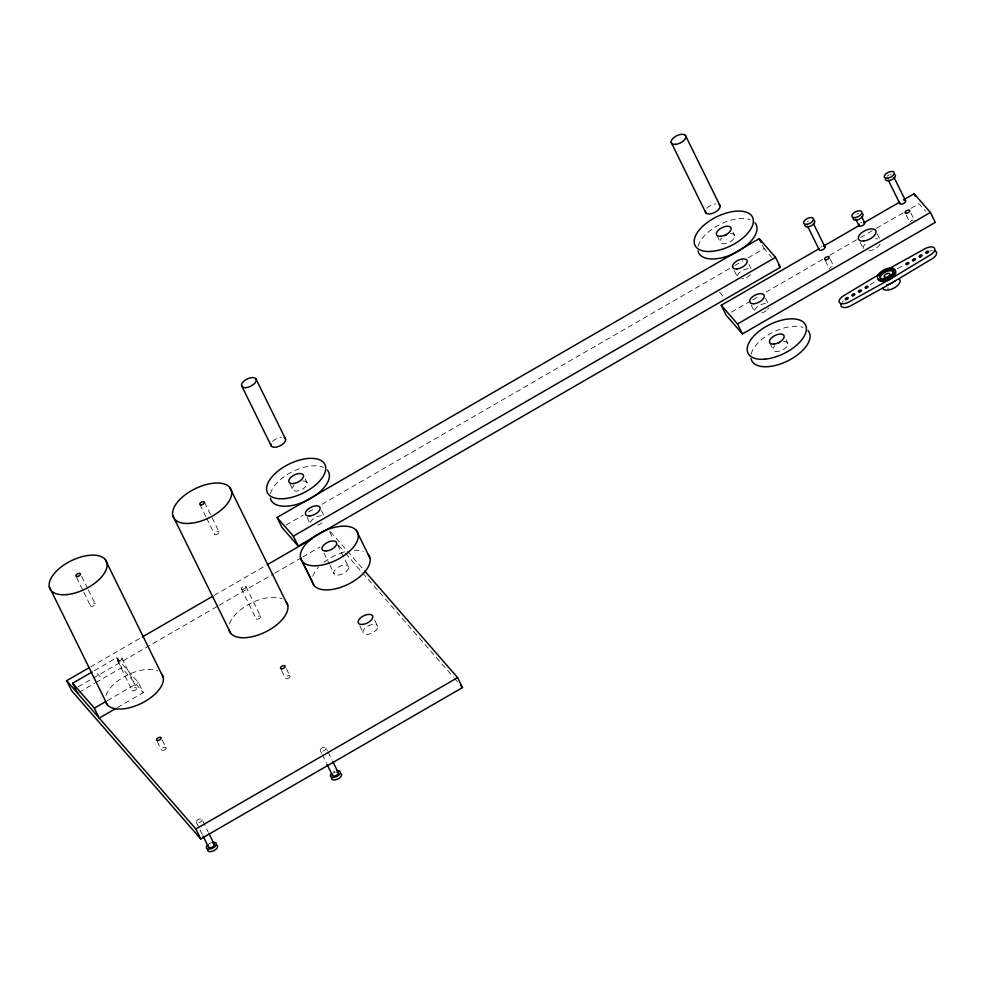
<?xml version="1.0" encoding="UTF-8"?>
<svg xmlns="http://www.w3.org/2000/svg" width="986" height="986" viewBox="0 0 986 986"><rect width="100%" height="100%" fill="white"/><g stroke="black" fill="none" stroke-linecap="round" stroke-linejoin="round"><path stroke-width="0.74" stroke-dasharray="4.93 3.7" d="M870.083 284.658L876.529 280.776M285.952 525.107L303.269 515.086M308.593 512.005L315.249 508.16M321.917 504.302L733.485 266.294M734.817 265.53L742.815 260.908M748.14 257.827L764.125 248.583L771.779 257.383M90.601 666.881L141.084 637.683M214.172 595.421L265.986 565.459M117.396 707.591L143.327 692.603L138.434 682.657L116.73 657.736L94.693 670.48L100.116 676.716M78.214 686.798L217.721 606.131M219.052 605.355L273.529 573.852M274.86 573.088L301.433 557.719M302.764 556.954L320.031 546.959M731.452 312.143L751.406 300.607M752.737 299.843L759.393 295.997M766.036 292.152L823.236 259.071M829.879 255.226L859.151 238.304M860.482 237.54L875.112 229.072M876.443 228.308L903.04 212.927M911.027 208.305L919.001 203.695L925.706 211.386M78.831 692.418L94.397 683.421M95.691 682.669L121.623 667.67L143.327 692.603M107.326 700.652L138.434 682.657M897.47 268.722L902.769 265.789M719.509 292.164L724.032 297.353M330.446 531.664L363.748 569.896M338.371 545.073L344.422 552.024M345.433 553.183L361.579 571.72M362.589 572.878L453.412 677.148M454.423 678.306L457.442 681.782M910.805 212.914L914.614 220.667M906.245 215.158L910.066 222.922M877.244 233.916L879.697 238.883M860.1 242.236L863.773 249.68M830.348 259.441L834.02 266.898M825.331 260.748L829.608 269.437M732.955 231.969L734.78 235.691M749.015 264.605L750.987 268.623M765.518 298.142L768.106 303.417M785.99 339.751L787.826 343.473M717.019 235.555L720.544 242.716M734.299 270.682L737.22 276.598M751.27 305.167L754.475 311.675A8.011 4.03 -26.2 0 1 759.109 305.524A8.011 4.03 -26.2 0 1 767.774 303.984M770.054 343.35L773.579 350.498M321.473 510.625L324.394 516.541M305.34 479.245L307.176 482.967M337.532 544.679L348.539 567.036A8.011 4.03 -26.2 0 1 338.235 575.097A8.011 4.03 -26.2 0 1 336.781 568.096A8.011 4.03 -26.2 0 1 348.539 567.036M374.655 620.108L377.712 626.32A8.011 4.03 -26.2 0 1 367.396 634.38A8.011 4.03 -26.2 0 1 365.954 627.379A8.011 4.03 -26.2 0 1 377.712 626.32M329.657 531.824L332.713 538.036M307.09 517.354L310.294 523.862A8.011 4.03 -26.2 0 1 314.928 517.712A8.011 4.03 -26.2 0 1 323.593 516.171M290.02 484.077L292.928 489.993M323.938 553.035L329.213 563.745M329.879 565.089L334.291 574.062M359.804 625.888L363.464 633.345M326.07 747.906A3.204 1.615 -26.2 0 1 322.114 751.209A3.204 1.615 -26.2 0 1 321.263 748.522A3.204 1.615 -26.2 0 1 326.07 747.906L327.426 750.666M328.104 752.047L332.183 760.329M204.472 502.281L219.151 532.095A2.564 1.294 -26.2 0 1 215.848 534.671A2.564 1.294 -26.2 0 1 215.379 532.428A2.564 1.294 -26.2 0 1 219.151 532.095M245.896 586.448L260.711 616.558A2.564 1.294 -26.2 0 1 257.408 619.146A2.564 1.294 -26.2 0 1 256.952 616.903A2.564 1.294 -26.2 0 1 260.711 616.558M286.384 668.73L290.044 676.186A2.564 1.294 -26.2 0 1 286.753 678.762A2.564 1.294 -26.2 0 1 286.285 676.532A2.564 1.294 -26.2 0 1 290.044 676.186M199.911 504.524L205.914 516.726M206.579 518.081L214.591 534.338M241.336 588.691L256.15 618.814M281.676 670.677L285.496 678.442M320.228 750.506L321.584 753.267M322.262 754.647L326.341 762.93M202.081 819.612A3.204 1.615 -26.2 0 1 198.124 822.903A3.204 1.615 -26.2 0 1 197.274 820.216A3.204 1.615 -26.2 0 1 202.081 819.612L208.194 832.036M81.678 576.379L87.828 588.889M88.346 589.936L95.161 603.789A2.564 1.294 -26.2 0 1 91.858 606.365A2.564 1.294 -26.2 0 1 91.39 604.135A2.564 1.294 -26.2 0 1 95.161 603.789M121.907 658.143L136.721 688.265A2.564 1.294 -26.2 0 1 133.43 690.841A2.564 1.294 -26.2 0 1 132.962 688.598A2.564 1.294 -26.2 0 1 136.721 688.265M162.246 740.129L166.067 747.893A2.564 1.294 -26.2 0 1 162.764 750.469A2.564 1.294 -26.2 0 1 162.296 748.226A2.564 1.294 -26.2 0 1 166.067 747.893M116.73 657.736L121.623 667.67M76.6 577.574L83.268 591.132M83.785 592.179L90.601 606.033M117.346 660.398L132.161 690.508M157.23 741.435L161.507 750.136M196.239 822.213L202.352 834.637M762.289 244.848L764.125 248.583M106.007 695.438A31.392 15.788 -26.2 0 1 128.266 674.646A31.392 15.788 -26.2 0 1 157.698 670.985M229.418 623.867A32.033 16.121 -26.2 0 1 252.133 602.643A32.033 16.121 -26.2 0 1 282.156 598.921M807.485 221.628A5.448 2.736 -26.2 0 1 808.458 221.061M820.66 247.215A3.204 1.615 -26.2 0 1 821.856 246.611M887.264 176.174A5.448 2.736 -26.2 0 1 889.125 174.953M890.161 174.497A5.448 2.736 -26.2 0 1 891.208 174.152M856.76 214.295A5.448 2.736 -26.3 0 1 858.855 213.494M860.421 223.058A3.204 1.615 -26.3 0 1 861.604 222.454M888.608 288.085A6.409 3.229 -26.2 0 1 887.573 288.06M842.056 302.32A8.011 4.03 -26.2 0 1 843.597 300.767M930.02 251.073A8.011 4.03 -26.2 0 1 932.263 250.641M706.962 208.206A8.011 4.03 -26.2 0 1 715.7 203.892M698.137 246.303A32.033 16.121 -26.2 0 1 719.336 224.771A32.033 16.121 -26.2 0 1 750.038 219.644M730.38 233.707A8.011 4.03 -26.2 0 1 733.941 238.563A8.011 4.03 -26.2 0 1 723.342 243.776A8.011 4.03 -26.2 0 1 721.641 238.02M751.184 354.085A32.033 16.121 -26.2 0 1 772.371 332.553A32.033 16.121 -26.2 0 1 803.072 327.426M783.426 341.501A8.011 4.03 -26.2 0 1 786.976 346.345A8.011 4.03 -26.2 0 1 776.389 351.571A8.011 4.03 -26.2 0 1 774.676 345.815M910.09 221.838A2.564 1.294 -26.2 0 1 910.854 221.012M911.397 220.642A2.564 1.294 -26.2 0 1 913.209 220.038M830.397 267.539A2.564 1.294 -26.2 0 1 832.159 266.664M880.19 244.171A9.613 4.831 -26.2 0 1 868.493 250.925M863.206 248.558A9.613 4.831 -26.2 0 1 866.756 242.531M875.58 238.883A9.613 4.831 -26.2 0 1 877.565 238.895M768.624 308.026A8.011 4.03 -26.2 0 1 767.626 309.345M766.233 310.615A8.011 4.03 -26.2 0 1 760.736 313.326M209.057 843.93A5.448 2.736 -26.2 0 1 211.078 842.907M333.046 772.235A5.448 2.736 -26.2 0 1 335.067 771.2M334.007 772.987A3.204 1.615 -26.2 0 1 335.191 772.383M270.521 493.579A32.033 16.121 -26.2 0 1 292.645 471.579A32.033 16.121 -26.2 0 1 323.618 467.401M302.764 480.995A8.011 4.03 -26.2 0 1 306.326 485.839A8.011 4.03 -26.2 0 1 295.726 491.065A8.011 4.03 -26.2 0 1 294.025 485.309M272.481 441.518A8.011 4.03 -26.2 0 1 281.22 437.205M322.052 522.802A8.011 4.03 -26.2 0 1 316.555 525.513M750.506 274.564A8.011 4.03 -26.2 0 1 745.552 277.892M743.617 278.545A8.011 4.03 -26.2 0 1 741.755 278.878M737.392 275.747A8.011 4.03 -26.2 0 1 742.926 270.25A8.011 4.03 -26.2 0 1 750.666 269.203M312.821 576.28A31.392 15.788 -26.2 0 1 318.466 567.307M323.913 562.328A31.392 15.788 -26.2 0 1 345.47 551.692M354.122 550.299A31.392 15.788 -26.2 0 1 363.341 551.371M118.751 661.027A2.564 1.294 -26.2 0 0 122.054 658.451A2.564 1.294 -26.2 0 0 118.295 658.784A2.564 1.294 -26.2 0 0 118.751 661.027M242.741 589.332A2.564 1.294 -26.2 0 0 246.044 586.744A2.564 1.294 -26.2 0 0 242.273 587.089A2.564 1.294 -26.2 0 0 242.741 589.332"/><path stroke-width="1.48" d="M881.139 273.171L843.757 295.664A8.011 4.03 -26.2 0 0 839.579 302.764A8.011 4.03 -26.2 0 0 849.18 301.889L890.235 279.1L930.192 255.054A8.011 4.03 -26.2 0 0 934.371 247.954A8.011 4.03 -26.2 0 0 924.757 248.817L889.015 268.673M277.066 517.477L759.232 238.637L775.514 257.334L780.407 267.28L298.228 546.108L281.947 527.411L277.066 517.477L293.347 536.162L298.228 546.108M293.347 536.162L775.514 257.334M364.758 571.054L457.603 677.641L462.496 687.575L200.737 838.938L71.571 690.644L66.678 680.71L89.27 667.645M142.415 636.907L212.84 596.185M267.317 564.682L312.488 538.566M903.472 199.911L914.108 193.749L930.39 212.446L935.283 222.38L742.421 333.921L726.14 315.224L721.247 305.29L818.343 249.138M823.667 246.056L859.582 225.289M863.563 222.984L899.478 202.216M77.537 693.17L72.644 683.236L92.092 671.984M721.247 305.29L737.528 323.975L930.39 212.446M72.644 683.236L94.36 708.158L106.02 701.403M116.102 708.342L99.241 718.091L94.36 708.158M66.678 680.71L195.857 829.004L457.603 677.641M778.484 265.086L780.407 267.28M460.474 685.258L462.496 687.575M861.641 216.624L864.71 222.836M855.799 219.237L858.868 225.437M914.108 193.749L915.341 196.239M894.068 177.431L905.616 200.897M888.226 180.031L899.774 203.486M813.413 223.526L824.949 246.993M807.571 226.127L819.107 249.594M685.418 135.365L720.113 205.864M671.17 142.391L705.865 212.89M737.528 323.975L742.421 333.921M356.328 530.369L370.021 558.162M255.818 378.612L285.632 439.189M241.57 385.637L271.384 446.214M302.32 561.589L314.177 585.696M300.483 557.903L312.352 581.999A31.392 15.788 -26.2 0 0 348.206 584.23A31.392 15.788 -26.2 0 0 368.185 554.465M229.676 487.318L287.776 605.367M332.861 761.71L338.297 772.753M327.019 764.31L332.455 775.353M172.698 515.419L230.798 633.468M105.132 559.333L163.208 677.308M208.872 833.417L214.307 844.46M203.03 836.017L208.465 847.048M195.857 829.004L200.737 838.938M49.3 586.867L107.363 704.842M759.232 238.637L761.069 242.371M161.371 673.623A31.392 15.788 -26.2 0 1 141.392 703.375A31.392 15.788 -26.2 0 1 105.539 701.157M285.903 601.608A32.033 16.121 -26.2 0 1 265.517 631.964A32.033 16.121 -26.2 0 1 228.937 629.697M813.339 220.112A5.448 2.736 -26.2 0 1 811.158 225.843A5.448 2.736 -26.2 0 1 804.933 224.389M823.618 246.266A3.204 1.615 -26.2 0 1 824.678 248.152A3.204 1.615 -26.2 0 1 820.993 250.284A3.204 1.615 -26.2 0 1 819.169 248.854M894.672 174.263A5.448 2.736 -26.2 0 1 891.295 179.982A5.448 2.736 -26.2 0 1 885.601 178.293M904.766 200.232A3.204 1.615 -26.2 0 1 903.484 203.597A3.204 1.615 -26.2 0 1 899.824 202.746M862.306 213.592A5.448 2.736 -26.3 0 1 858.942 219.323A5.448 2.736 -26.3 0 1 853.235 217.635M863.379 222.109A3.204 1.615 -26.3 0 1 864.34 224.13A3.204 1.615 -26.3 0 1 860.371 226.164A3.204 1.615 -26.3 0 1 859.139 224.278M899.133 278.902A9.613 4.831 -26.2 0 1 894.512 287.789A9.613 4.831 -26.2 0 1 882.692 288.417M895.14 280.554A9.613 4.831 -26.2 0 1 886.587 284.917M894.857 270.213A9.613 4.831 -26.2 0 1 889.347 279.58A9.613 4.831 -26.2 0 1 878.107 278.742M892.503 269.351A9.613 4.831 -26.2 0 1 893.834 269.659M880.412 278.705A7.37 3.71 -26.2 0 1 886.562 271.495A7.37 3.71 -26.2 0 1 893.71 273.615M881.718 279.728A7.37 3.71 -26.2 0 1 880.929 279.297M841.144 303.898A8.011 4.03 -26.2 0 0 843.4 307.472A8.011 4.03 -26.2 0 0 851.017 305.623L892.059 282.822L932.029 258.776A8.011 4.03 -26.2 0 0 935.024 250.912M888.472 277.473A3.204 1.615 -26.2 0 1 889.249 277.202M718.708 204.25A8.011 4.03 -26.2 0 1 714.542 212.52A8.011 4.03 -26.2 0 1 705.434 210.807M754.98 222.799A32.033 16.121 -26.2 0 1 734.595 253.168A32.033 16.121 -26.2 0 1 698.002 250.9M724.722 235.617A8.011 4.03 -26.2 0 1 726.596 234.693M808.027 330.581A32.033 16.121 -26.2 0 1 787.641 360.95A32.033 16.121 -26.2 0 1 751.049 358.682M777.757 343.399A8.011 4.03 -26.2 0 1 779.63 342.475M216.144 844.903A5.448 2.736 -26.2 0 1 213.95 850.635A5.448 2.736 -26.2 0 1 207.738 849.18M212.126 842.562A5.448 2.736 -26.2 0 1 216.033 845.273A5.448 2.736 -26.2 0 1 208.391 849.168A5.448 2.736 -26.2 0 1 208.182 844.571M213.457 843.794A3.204 1.615 -26.2 0 1 212.175 847.159A3.204 1.615 -26.2 0 1 208.514 846.308M340.799 773.455A5.448 2.736 -26.2 0 1 337.422 779.174A5.448 2.736 -26.2 0 1 331.727 777.486M337.138 770.67A5.448 2.736 -26.2 0 1 339.874 773.813A5.448 2.736 -26.2 0 1 332.664 777.498A5.448 2.736 -26.2 0 1 331.432 773.579M336.965 772.038A3.204 1.615 -26.2 0 1 337.927 774.059A3.204 1.615 -26.2 0 1 333.958 776.081A3.204 1.615 -26.2 0 1 332.726 774.195M327.364 470.075A32.033 16.121 -26.2 0 1 306.979 500.444A32.033 16.121 -26.2 0 1 270.398 498.176M284.227 437.574A8.011 4.03 -26.2 0 1 280.061 445.832A8.011 4.03 -26.2 0 1 270.953 444.119M77.191 576.551A2.564 1.294 -26.2 0 0 80.495 573.975A2.564 1.294 -26.2 0 0 76.723 574.32A2.564 1.294 -26.2 0 0 77.191 576.551M201.181 504.857A2.564 1.294 -26.2 0 0 204.472 502.281A2.564 1.294 -26.2 0 0 200.713 502.613A2.564 1.294 -26.2 0 0 201.181 504.857M66.567 594.62A31.392 15.788 -26.2 0 0 106.969 563.031A31.392 15.788 -26.2 0 0 60.873 567.196A31.392 15.788 -26.2 0 0 66.567 594.62M190.31 523.332A32.033 16.121 -26.2 0 0 231.55 491.09A32.033 16.121 -26.2 0 0 184.505 495.342A32.033 16.121 -26.2 0 0 190.31 523.332M806.819 224.352A5.448 2.736 -26.2 0 0 813.549 218.756A5.448 2.736 -26.2 0 0 805.377 219.779A5.448 2.736 -26.2 0 0 806.819 224.352M887.486 178.244A5.448 2.736 -26.2 0 0 894.216 172.649A5.448 2.736 -26.2 0 0 886.044 173.684A5.448 2.736 -26.2 0 0 887.486 178.244M855.121 217.598A5.448 2.736 -26.3 0 0 861.85 211.99A5.448 2.736 -26.3 0 0 853.679 213.025A5.448 2.736 -26.3 0 0 855.121 217.598M882.396 280.172A9.613 4.831 -26.2 0 0 895.226 270.719A9.613 4.831 -26.2 0 0 881.459 271.446A9.613 4.831 -26.2 0 0 882.396 280.172M883.32 278.755A7.37 3.71 -26.2 0 0 893.156 271.52A7.37 3.71 -26.2 0 0 882.606 272.074A7.37 3.71 -26.2 0 0 883.32 278.755M885.798 277.362A3.204 1.615 -26.2 0 0 889.914 274.145A3.204 1.615 -26.2 0 0 885.218 274.564A3.204 1.615 -26.2 0 0 885.798 277.362M859.385 291.979A1.602 0.801 -26.2 0 0 861.444 290.365A1.602 0.801 -26.2 0 0 859.089 290.574A1.602 0.801 -26.2 0 0 859.385 291.979M865.991 288.146A1.602 0.801 -26.2 0 0 868.062 286.544A1.602 0.801 -26.2 0 0 865.708 286.753A1.602 0.801 -26.2 0 0 865.991 288.146M852.767 295.8A1.602 0.801 -26.2 0 0 854.837 294.185A1.602 0.801 -26.2 0 0 852.483 294.395A1.602 0.801 -26.2 0 0 852.767 295.8M906.775 264.568A1.602 0.801 -26.2 0 0 908.833 262.954A1.602 0.801 -26.2 0 0 906.479 263.176A1.602 0.801 -26.2 0 0 906.775 264.568M913.381 260.748A1.602 0.801 -26.2 0 0 915.452 259.133A1.602 0.801 -26.2 0 0 913.098 259.343A1.602 0.801 -26.2 0 0 913.381 260.748M920 256.927A1.602 0.801 -26.2 0 0 922.058 255.312A1.602 0.801 -26.2 0 0 919.704 255.522A1.602 0.801 -26.2 0 0 920 256.927M926.606 253.094A1.602 0.801 -26.2 0 0 928.676 251.492A1.602 0.801 -26.2 0 0 926.322 251.701A1.602 0.801 -26.2 0 0 926.606 253.094M846.161 299.621A1.602 0.801 -26.2 0 0 848.219 298.006A1.602 0.801 -26.2 0 0 845.865 298.228A1.602 0.801 -26.2 0 0 846.161 299.621M675.57 144.363A8.011 4.03 -26.2 0 0 685.874 136.302A8.011 4.03 -26.2 0 0 674.116 137.362A8.011 4.03 -26.2 0 0 675.57 144.363M711.954 251.356A32.033 16.121 -26.2 0 0 753.181 219.114A32.033 16.121 -26.2 0 0 706.149 223.366A32.033 16.121 -26.2 0 0 711.954 251.356M720.815 236.295A8.011 4.03 -26.2 0 0 731.119 228.234A8.011 4.03 -26.2 0 0 719.361 229.294A8.011 4.03 -26.2 0 0 720.815 236.295M765 359.15A32.033 16.121 -26.2 0 0 806.228 326.896A32.033 16.121 -26.2 0 0 759.183 331.148A32.033 16.121 -26.2 0 0 765 359.15M773.85 344.089A8.011 4.03 -26.2 0 0 784.153 336.029A8.011 4.03 -26.2 0 0 772.395 337.089A8.011 4.03 -26.2 0 0 773.85 344.089M906.43 213.309A2.564 1.294 -26.2 0 0 909.733 210.733A2.564 1.294 -26.2 0 0 905.961 211.078A2.564 1.294 -26.2 0 0 906.43 213.309M825.972 259.836A2.564 1.294 -26.2 0 0 829.275 257.26A2.564 1.294 -26.2 0 0 825.516 257.592A2.564 1.294 -26.2 0 0 825.972 259.836M863.6 240.991A9.613 4.831 -26.2 0 0 875.975 231.316A9.613 4.831 -26.2 0 0 861.863 232.597A9.613 4.831 -26.2 0 0 863.6 240.991M753.982 303.725A8.011 4.03 -26.2 0 0 764.298 295.652A8.011 4.03 -26.2 0 0 752.54 296.724A8.011 4.03 -26.2 0 0 753.982 303.725M284.338 498.633A32.033 16.121 -26.2 0 0 325.565 466.39A32.033 16.121 -26.2 0 0 278.533 470.642A32.033 16.121 -26.2 0 0 284.338 498.633M293.199 483.571A8.011 4.03 -26.2 0 0 303.503 475.511A8.011 4.03 -26.2 0 0 291.745 476.583A8.011 4.03 -26.2 0 0 293.199 483.571M245.982 387.621A8.011 4.03 -26.2 0 0 256.286 379.561A8.011 4.03 -26.2 0 0 244.528 380.621A8.011 4.03 -26.2 0 0 245.982 387.621M309.801 515.912A8.011 4.03 -26.2 0 0 320.117 507.852A8.011 4.03 -26.2 0 0 308.347 508.912A8.011 4.03 -26.2 0 0 309.801 515.912M736.875 268.931A8.011 4.03 -26.2 0 0 747.178 260.871A8.011 4.03 -26.2 0 0 735.42 261.943A8.011 4.03 -26.2 0 0 736.875 268.931M326.366 551.001A8.011 4.03 -26.2 0 0 336.682 542.941A8.011 4.03 -26.2 0 0 324.924 544.001A8.011 4.03 -26.2 0 0 326.366 551.001M317.751 565.656A31.392 15.788 -26.2 0 0 358.152 534.055A31.392 15.788 -26.2 0 0 312.057 538.22A31.392 15.788 -26.2 0 0 317.751 565.656M362.515 624.446A8.011 4.03 -26.2 0 0 372.819 616.386A8.011 4.03 -26.2 0 0 361.061 617.446A8.011 4.03 -26.2 0 0 362.515 624.446M281.86 668.828A2.564 1.294 -26.2 0 0 285.164 666.253A2.564 1.294 -26.2 0 0 281.392 666.585A2.564 1.294 -26.2 0 0 281.86 668.828M157.871 740.523A2.564 1.294 -26.2 0 0 161.174 737.947A2.564 1.294 -26.2 0 0 157.415 738.292A2.564 1.294 -26.2 0 0 157.871 740.523"/></g></svg>
